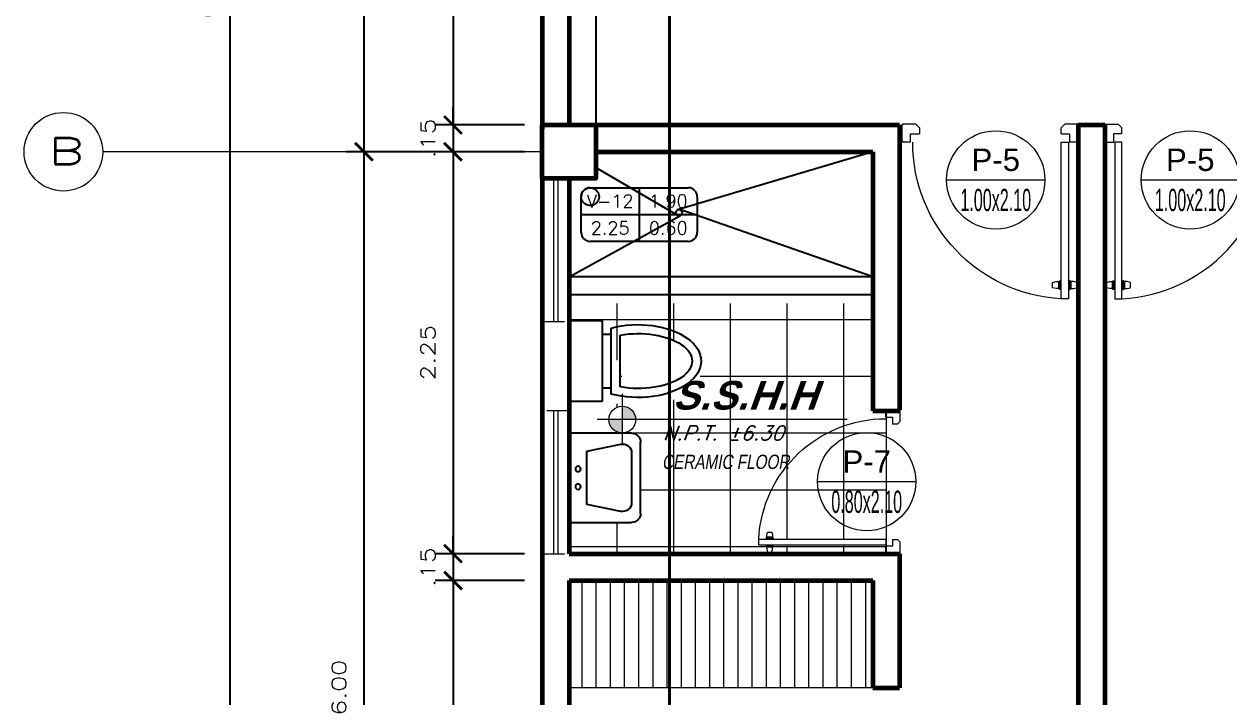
# Model space of a CAD drawing. Header units: millimetres. Extents: x 1313 to 1393.8, y 883.5 to 926.2.
# Drawn here: x 1355.3 to 1362.05, y 911.44 to 915.21 of the extents above; entities that cross this region are included whole.
import ezdxf
from ezdxf.enums import TextEntityAlignment as Align

# ---------------------------------------------------------------- set-up
doc = ezdxf.new("R2010")
doc.units = ezdxf.units.MM
doc.linetypes.add('ACAD_ISO02W100', pattern=[15, 12, -3])
doc.linetypes.add('HIDDEN2', pattern=[0.1875, 0.125, -0.0625])
for name, color, linetype, lineweight in [('ambientes', 254, 'Continuous', 25), ('columnas', 40, 'Continuous', 60), ('cotas', 87, 'Continuous', 15), ('COTNIV', 40, 'Continuous', 18), ('ejes', 147, 'Continuous', 5), ('HATCH II', 64, 'Continuous', 5), ('Layer3', 31, 'Continuous', 5), ('Linea Corte', 24, 'ACAD_ISO02W100', 70), ('lineas delgadas', 252, 'Continuous', 5), ('Muros confinados', 3, 'Continuous', 60), ('proy', 42, 'HIDDEN2', 5), ('Puertas', 35, 'Continuous', 13), ('Texto niveles', 4, 'Continuous', 18)]:
    doc.layers.add(name, color=color, linetype=linetype, lineweight=lineweight)
for name, color, linetype in [('CODIGOS', 31, 'Continuous'), ('Muebles', 2, 'Continuous'), ('Muro Bajo', 2, 'Continuous')]:
    doc.layers.add(name, color=color, linetype=linetype)
doc.styles.add('ACOT', font='simplex.shx', dxfattribs={"height": 0.08})
doc.styles.add('AMBIENTES', font='arialbd.ttf', dxfattribs={"height": 0.18})
doc.styles.add('R80-50', font='romans.shx', dxfattribs={"width": 1.3, "height": 0.08})
doc.styles.add('ROMANS', font='romans')
doc.styles.add('STYLE1', font='arial.ttf')
doc.styles.add('TITULOS', font='sanss___.ttf', dxfattribs={"height": 0.3})
doc.dimstyles.new('HORIZONTAL 1.1', dxfattribs={"dimtxt": 0.2, "dimasz": 0.1, "dimexe": 0.1, "dimexo": 0.1, "dimgap": 0.1, "dimtad": 2, "dimzin": 4, "dimdsep": 46, "dimtxsty": 'R80-50', "dimblk": 'ARCHTICK', "dimcen": 0.09, "dimdle": 0.1, "dimclrd": 256, "dimclre": 256, "dimclrt": 7, "dimaunit": 1, "dimazin": 0, "dimtfac": 1, "dimtix": 1, "dimtmove": 0, "dimatfit": 3, "dimldrblk": 'ARCHTICK', "dimfxl": 1, "dimtolj": 1, "dimtzin": 0, "dimarcsym": 0})

# ---------------------------------------------------------------- blocks, each defined once
blk = doc.blocks.new('P90-1')
for p, q in [((-0.9990517566913795, 0.005935422918673439), (-0.9990517566913795, 0.0959354229186733)), ((-0.9940517566913787, 0.0959354229186733), (-0.9990517566913795, 0.0959354229186733)), ((-0.9488046350236647, 0.1009354229186741), (-0.9940517566913787, 0.1009354229186741)), ((-0.9940517566913787, 0.0959354229186733), (-0.9940517566913787, 0.1009354229186741)), ((-0.004051756691380248, 0.1009354229186741), (-0.05237351597615536, 0.1009354229186741)), ((-0.004051756691380248, 0.1009354229186741), (-0.004051756691380248, 0.0959354229186733)), ((0.0009482433086205333, 0.0959354229186733), (-0.004051756691380248, 0.0959354229186733)), ((0.0009482433086205333, 0.0959354229186733), (0.0009482433086205333, 0.005935422918673439)), ((-0.9940517566913787, 0.005935422918673439), (-0.9990517566913795, 0.005935422918673439)), ((-0.9940517566913787, 0.000935422918672657), (-0.9940517566913787, 0.005935422918673439)), ((-0.9190517566913794, 0.000935422918672657), (-0.9940517566913787, 0.000935422918672657)), ((-0.8990517566913798, 0.02093542291867401), (-0.9190517566913794, 0.000935422918672657)), ((-0.8990517566913798, 0.02093542291867401), (-0.8990517566913798, 0.05472381416213601)), ((-0.09905175669137911, 0.05472381416213601), (-0.09905175669137911, 0.02093542291867401)), ((-0.09905175669137911, 0.02093542291867401), (-0.07905175669137954, 0.000935422918672657)), ((-0.004051756691380248, 0.000935422918672657), (-0.07905175669137954, 0.000935422918672657)), ((-0.004051756691380248, 0.005935422918673439), (-0.004051756691380248, 0.000935422918672657)), ((0.0009482433086205333, 0.005935422918673439), (-0.004051756691380248, 0.005935422918673439))]:
    blk.add_line(p, q)
for points in [[(-0.05905045993646674, 0.9844227219258652), (-0.1001612735924624, 0.9844227219258634), (-0.1001612735924624, 0.1012135621264321), (-0.05905045993646496, 0.1012135621264321)], [(-0.1139915255970934, 0.9274939543605996), (-0.1284152196437027, 0.9274939543605996), (-0.1484152196437005, 0.9224939543605988), (-0.1484152196437023, 0.892684088653457), (-0.128415219643701, 0.8876840886534598), (-0.1139915255970951, 0.8876840886534563)], [(-0.1055768771159933, 0.932087397904283), (-0.1101666955382914, 0.9320873979042812), (-0.1101666955382896, 0.8838561757099654), (-0.1055768771159933, 0.8838561757099619)], [(-0.05355882323787142, 0.932087397904283), (-0.04896900481557687, 0.9320873979042812), (-0.04896900481557509, 0.8838561757099654), (-0.05355882323787142, 0.8838561757099654)], [(-0.04514417475677135, 0.9274939543605996), (-0.03072048071016198, 0.9274939543605996), (-0.01072048071016418, 0.9224939543605988), (-0.01072048071016241, 0.892684088653457), (-0.03072048071016376, 0.8876840886534563), (-0.04514417475676957, 0.8876840886534598)]]:
    blk.add_lwpolyline(points, close=True)
for points in [[(-0.9488046350236647, 0.1009354229186741), (-0.9488046350236647, 0.05472381416213601), (-0.8990517566913798, 0.05472381416213601)], [(-0.09905175669137911, 0.05472381416213601), (-0.05237351597615536, 0.05472381416213601), (-0.05237351597615536, 0.1009354229186741)]]:
    blk.add_lwpolyline(points)
blk.add_arc((-0.05237351597615536, 0.1009354229186741), 0.88477877307552, 93.09610705437265, 180)
blk = doc.blocks.new('LAV54-02')
for p, q in [((-0.25, -0.3500000000000014), (-0.25, 0)), ((-0.25, 0), (0.25, 0)), ((0.25, 0), (0.25, -0.3500000000000014)), ((-0.1500000000000004, -0.1000000000000014), (-0.1880388386486178, -0.2901941932430887)), ((0.1500000000000004, -0.1000000000000014), (-0.1500000000000004, -0.1000000000000014)), ((0.1880388386486178, -0.2901941932430887), (0.1500000000000004, -0.1000000000000014)), ((0.1999999999999993, -0.3999999999999986), (-0.1999999999999993, -0.3999999999999986)), ((-0.139009804864072, -0.3500000000000014), (0.139009804864072, -0.3500000000000014))]:
    blk.add_line(p, q)
for centre in [(-0.05000000000000071, -0.04999999999999716), (0.05000000000000071, -0.04999999999999716)]:
    blk.add_circle(centre, 0.015)
for centre, radius, start, end in [((-0.139009804864072, -0.2999999999999972), 0.05000000000000004, 168.6900675259798, 270), ((0.139009804864072, -0.2999999999999972), 0.05000000000000004, 270.0000000000001, 11.30993247402031), ((-0.1999999999999993, -0.3500000000000014), 0.05000000000000003, 180, 270), ((0.1999999999999993, -0.3500000000000014), 0.05000000000000003, 270, 0)]:
    blk.add_arc(centre, radius, start, end)
blk = doc.blocks.new('INO75-01')
for p, q in [((0, 0.2249999999999943), (0.1800000000000068, 0.2249999999999943)), ((0, -0.2249999999999943), (0, 0.2249999999999943)), ((0.1800000000000068, 0.2249999999999943), (0.1800000000000068, -0.2249999999999943)), ((0.1800000000000068, -0.2249999999999943), (0, -0.2249999999999943))]:
    blk.add_line(p, q)
at = {"linetype": 'HIDDEN2'}
for p, q in [((0.1800000000000068, 0.1499999999999986), (0.2300000000000182, 0.1499999999999986)), ((0.1800000000000068, -0.1500000000000057), (0.2300000000000182, -0.1500000000000057))]:
    blk.add_line(p, q, dxfattribs=at)
for points in [[(0.2300000000000182, 0.1845588526671662), (0.2300000000000182, -0.1845588526671662)], [(0.280000000000018, 0.1451869226585609), (0.280000000000018, -0.1451869226585609)]]:
    blk.add_lwpolyline(points)
for major_axis, ratio, start_param, end_param in [((0.3525707902876398, -7.828644183752505e-16), 0.5784260567748055, -2.010251506977173, 2.010251506977181), ((0.30257079028764, -7.622209603519594e-16), 0.5084145359543746, -1.907630861705541, 1.90763086170555)]:
    blk.add_ellipse((0.3799999999999955, 0), major_axis=major_axis, ratio=ratio, start_param=start_param, end_param=end_param)
blk = doc.blocks.new('_ArchTick')
at = {"color": 0, "const_width": 0.15}
blk.add_lwpolyline([(-0.5, -0.5), (0.5, 0.5)], dxfattribs=at)
blk = doc.blocks.new('*D440')
at = {"layer": 'cotas', "lineweight": -2, "transparency": 16777216}
for p, q in [((1357.705468992413, 914.6452182237883), (1357.705468992413, 914.7452182237884)), ((1358.105468992413, 914.6452182237883), (1357.605468992413, 914.6452182237883)), ((1357.705468992413, 914.6452182237883), (1357.705468992413, 914.4952182237882)), ((1358.105468992422, 914.4952182237882), (1357.605468992413, 914.4952182237882)), ((1357.705468992413, 914.4952182237882), (1357.705468992413, 914.3952182237882))]:
    blk.add_line(p, q, dxfattribs=at)
at = {"layer": 'Defpoints', "color": 0, "transparency": 16777216}
for p in [(1358.205468992413, 914.6452182237883), (1357.705468992413, 914.4952182237882), (1358.205468992422, 914.4952182237882)]:
    blk.add_point(p, dxfattribs=at)
at = {"layer": 'cotas', "lineweight": -2, "transparency": 16777216, "xscale": 0.1, "yscale": 0.1, "zscale": 0.1}
for p, rotation in [((1357.705468992413, 914.6452182237883), 270), ((1357.705468992413, 914.4952182237882), 90)]:
    blk.add_blockref('_ArchTick', p, dxfattribs=dict(at, rotation=rotation))
at = {"layer": 'cotas', "color": 7, "transparency": 16777216, "insert": (1357.565468992413, 914.5702182237876), "char_height": 0.08, "attachment_point": 5, "rotation": 90, "style": 'R80-50'}
blk.add_mtext('\\A1;.15', dxfattribs=at)
blk = doc.blocks.new('*D447')
at = {"layer": 'cotas', "lineweight": -2, "transparency": 16777216}
for p, q in [((1357.206712552235, 920.5952182237883), (1357.206712552235, 914.3952182237882)), ((1358.105468992413, 920.4952182237882), (1357.106712552235, 920.4952182237882)), ((1358.105468992422, 914.4952182237882), (1357.106712552235, 914.4952182237882))]:
    blk.add_line(p, q, dxfattribs=at)
at = {"layer": 'Defpoints', "color": 0, "transparency": 16777216}
for p in [(1358.205468992413, 920.4952182237882), (1357.206712552235, 914.4952182237882), (1358.205468992422, 914.4952182237882)]:
    blk.add_point(p, dxfattribs=at)
at = {"layer": 'cotas', "lineweight": -2, "transparency": 16777216, "xscale": 0.1, "yscale": 0.1, "zscale": 0.1}
for p, rotation in [((1357.206712552235, 920.4952182237882), 90), ((1357.206712552235, 914.4952182237882), 270)]:
    blk.add_blockref('_ArchTick', p, dxfattribs=dict(at, rotation=rotation))
at = {"layer": 'cotas', "color": 7, "transparency": 16777216, "insert": (1357.066712552235, 917.4952182237876), "char_height": 0.08, "attachment_point": 5, "rotation": 90, "style": 'R80-50'}
blk.add_mtext('\\A1;6.00', dxfattribs=at)
blk = doc.blocks.new('*D448')
at = {"layer": 'cotas', "lineweight": -2, "transparency": 16777216}
for p, q in [((1357.206712552235, 914.5952182237883), (1357.206712552235, 908.3952182237887)), ((1358.105468992422, 914.4952182237882), (1357.106712552235, 914.4952182237882)), ((1358.105468992412, 908.4952182237887), (1357.106712552235, 908.4952182237887))]:
    blk.add_line(p, q, dxfattribs=at)
at = {"layer": 'Defpoints', "color": 0, "transparency": 16777216}
for p in [(1358.205468992422, 914.4952182237882), (1357.206712552235, 908.4952182237887), (1358.205468992412, 908.4952182237887)]:
    blk.add_point(p, dxfattribs=at)
at = {"layer": 'cotas', "lineweight": -2, "transparency": 16777216, "xscale": 0.1, "yscale": 0.1, "zscale": 0.1}
for p, rotation in [((1357.206712552235, 914.4952182237882), 90), ((1357.206712552235, 908.4952182237887), 270)]:
    blk.add_blockref('_ArchTick', p, dxfattribs=dict(at, rotation=rotation))
at = {"layer": 'cotas', "color": 7, "transparency": 16777216, "insert": (1357.066712552235, 911.4952182237878), "char_height": 0.08, "attachment_point": 5, "rotation": 90, "style": 'R80-50'}
blk.add_mtext('\\A1;6.00', dxfattribs=at)
blk = doc.blocks.new('*D449')
at = {"layer": 'cotas', "lineweight": -2, "transparency": 16777216}
for p, q in [((1356.456712552235, 923.0952182237883), (1356.456712552235, 908.3952182237878)), ((1358.105468992413, 922.9952182237882), (1356.356712552235, 922.9952182237882)), ((1358.105468992411, 908.4952182237878), (1356.356712552235, 908.4952182237878))]:
    blk.add_line(p, q, dxfattribs=at)
at = {"layer": 'Defpoints', "color": 0, "transparency": 16777216}
for p in [(1358.205468992413, 922.9952182237882), (1356.456712552235, 908.4952182237878), (1358.205468992411, 908.4952182237878)]:
    blk.add_point(p, dxfattribs=at)
at = {"layer": 'cotas', "lineweight": -2, "transparency": 16777216, "xscale": 0.1, "yscale": 0.1, "zscale": 0.1}
for p, rotation in [((1356.456712552235, 922.9952182237882), 90), ((1356.456712552235, 908.4952182237878), 270)]:
    blk.add_blockref('_ArchTick', p, dxfattribs=dict(at, rotation=rotation))
at = {"layer": 'cotas', "color": 7, "transparency": 16777216, "insert": (1356.202185803264, 915.7452182237873), "char_height": 0.3, "attachment_point": 5, "rotation": 90, "style": 'TITULOS'}
blk.add_mtext('\\A1;14.50', dxfattribs=at)
blk = doc.blocks.new('*D463')
at = {"layer": 'cotas', "lineweight": -2, "transparency": 16777216}
for p, q in [((1357.705468992413, 919.3852182237891), (1357.705468992413, 914.5452182237883)), ((1358.105468992413, 919.2852182237891), (1357.605468992413, 919.2852182237891)), ((1358.105468992413, 914.6452182237883), (1357.605468992413, 914.6452182237883))]:
    blk.add_line(p, q, dxfattribs=at)
at = {"layer": 'Defpoints', "color": 0, "transparency": 16777216}
for p in [(1358.205468992413, 919.2852182237891), (1357.705468992413, 914.6452182237883), (1358.205468992413, 914.6452182237883)]:
    blk.add_point(p, dxfattribs=at)
at = {"layer": 'cotas', "lineweight": -2, "transparency": 16777216, "xscale": 0.1, "yscale": 0.1, "zscale": 0.1}
for p, rotation in [((1357.705468992413, 919.2852182237891), 90), ((1357.705468992413, 914.6452182237883), 270)]:
    blk.add_blockref('_ArchTick', p, dxfattribs=dict(at, rotation=rotation))
at = {"layer": 'cotas', "color": 7, "transparency": 16777216, "insert": (1357.565468992413, 916.965218223788), "char_height": 0.08, "attachment_point": 5, "rotation": 90, "style": 'R80-50'}
blk.add_mtext('\\A1;4.64', dxfattribs=at)
blk = doc.blocks.new('vp')
at = {"color": 21}
blk.add_lwpolyline([(-0.2750000000000057, 0), (0.2749999999999915, 0)], dxfattribs=at)
at = {"color": 31}
blk.add_circle((0, 0), 0.2749999999999986, dxfattribs=at)
at = {"style": 'STYLE1'}
blk.add_attdef('TIPO', text='', height=0.125, dxfattribs=at).set_placement((0, 0.05), align=Align.CENTER)
at = {"style": 'STYLE1', "width": 0.5166091167736456}
blk.add_attdef('ANCHOXALTURA', text='', height=0.125, dxfattribs=at).set_placement((-0.1981998467250108, -0.175), (0.1980668325464521, -0.175), align=Align.FIT)
blk = doc.blocks.new('*D525')
at = {"layer": 'cotas', "lineweight": -2, "transparency": 16777216}
for p, q in [((1357.705468992413, 914.5952182237883), (1357.705468992413, 912.1452182237887)), ((1358.105468992422, 914.4952182237882), (1357.605468992413, 914.4952182237882)), ((1358.105468992413, 912.2452182237887), (1357.605468992413, 912.2452182237887))]:
    blk.add_line(p, q, dxfattribs=at)
at = {"layer": 'Defpoints', "color": 0, "transparency": 16777216}
for p in [(1358.205468992422, 914.4952182237882), (1357.705468992413, 912.2452182237887), (1358.205468992413, 912.2452182237887)]:
    blk.add_point(p, dxfattribs=at)
at = {"layer": 'cotas', "lineweight": -2, "transparency": 16777216, "xscale": 0.1, "yscale": 0.1, "zscale": 0.1}
for p, rotation in [((1357.705468992413, 914.4952182237882), 90), ((1357.705468992413, 912.2452182237887), 270)]:
    blk.add_blockref('_ArchTick', p, dxfattribs=dict(at, rotation=rotation))
at = {"layer": 'cotas', "color": 7, "transparency": 16777216, "insert": (1357.565468992413, 913.3702182237878), "char_height": 0.08, "attachment_point": 5, "rotation": 90, "style": 'R80-50'}
blk.add_mtext('\\A1;2.25', dxfattribs=at)
blk = doc.blocks.new('*D526')
at = {"layer": 'cotas', "lineweight": -2, "transparency": 16777216}
for p, q in [((1357.705468992413, 912.2452182237887), (1357.705468992413, 912.3452182237887)), ((1358.105468992413, 912.2452182237887), (1357.605468992413, 912.2452182237887)), ((1357.705468992413, 912.2452182237887), (1357.705468992413, 912.0952182237877)), ((1358.105468992406, 912.0952182237877), (1357.605468992413, 912.0952182237877)), ((1357.705468992413, 912.0952182237877), (1357.705468992413, 911.9952182237877))]:
    blk.add_line(p, q, dxfattribs=at)
at = {"layer": 'Defpoints', "color": 0, "transparency": 16777216}
for p in [(1358.205468992413, 912.2452182237887), (1357.705468992413, 912.0952182237877), (1358.205468992405, 912.0952182237877)]:
    blk.add_point(p, dxfattribs=at)
at = {"layer": 'cotas', "lineweight": -2, "transparency": 16777216, "xscale": 0.1, "yscale": 0.1, "zscale": 0.1}
for p, rotation in [((1357.705468992413, 912.2452182237887), 270), ((1357.705468992413, 912.0952182237877), 90)]:
    blk.add_blockref('_ArchTick', p, dxfattribs=dict(at, rotation=rotation))
at = {"layer": 'cotas', "color": 7, "transparency": 16777216, "insert": (1357.565468992413, 912.1702182237875), "char_height": 0.08, "attachment_point": 5, "rotation": 90, "style": 'R80-50'}
blk.add_mtext('\\A1;.15', dxfattribs=at)
blk = doc.blocks.new('*D527')
at = {"layer": 'cotas', "lineweight": -2, "transparency": 16777216}
for p, q in [((1357.705468992413, 912.1952182237877), (1357.705468992413, 908.6952182237884)), ((1358.105468992406, 912.0952182237877), (1357.605468992413, 912.0952182237877)), ((1358.005468992412, 908.7952182237884), (1357.605468992413, 908.7952182237884))]:
    blk.add_line(p, q, dxfattribs=at)
at = {"layer": 'Defpoints', "color": 0, "transparency": 16777216}
for p in [(1358.205468992405, 912.0952182237877), (1357.705468992413, 908.7952182237884), (1358.105468992412, 908.7952182237884)]:
    blk.add_point(p, dxfattribs=at)
at = {"layer": 'cotas', "lineweight": -2, "transparency": 16777216, "xscale": 0.1, "yscale": 0.1, "zscale": 0.1}
for p, rotation in [((1357.705468992413, 912.0952182237877), 90), ((1357.705468992413, 908.7952182237884), 270)]:
    blk.add_blockref('_ArchTick', p, dxfattribs=dict(at, rotation=rotation))
at = {"layer": 'cotas', "color": 7, "transparency": 16777216, "insert": (1357.565468992413, 910.4452182237874), "char_height": 0.08, "attachment_point": 5, "rotation": 90, "style": 'R80-50'}
blk.add_mtext('\\A1;3.30', dxfattribs=at)
blk = doc.blocks.new('VANOS')
at = {"color": 2}
for p, q in [((-0.2749999999999915, 0.1499999999999968), (0.2750000000000057, 0.1500000000000004)), ((0, 0.1499999999999986), (0, -0.1500000000000021)), ((-0.3250000000000171, -0.100000000000005), (-0.3250000000000171, 0.09999999999999964)), ((0.3250000000000028, 0.09999999999999964), (0.3250000000000028, -0.09999999999999787)), ((-0.3250000000000028, 0), (0.3250000000000028, 0)), ((0.2749999999999915, -0.1500000000000039), (-0.2750000000000057, -0.1500000000000039))]:
    blk.add_line(p, q, dxfattribs=at)
for centre, radius, start, end in [((-0.2750000000000057, 0.1000000000000014), 0.04999999999999716, 180, 180.000000000001), ((-0.2749999999999915, 0.1000000000000014), 0.05, 90, 180), ((0.2750000000000057, 0.1000000000000014), 0.04999999999999805, 90, 90), ((0.2750000000000057, 0.09999999999999787), 0.05, 0, 89.99999999999984), ((-0.2750000000000057, -0.1000000000000014), 0.04999999999999893, 179.999999999998, 270), ((0.2749999999999915, -0.1000000000000014), 0.05000000000000071, 270.0000000000041, 4.071109992273244e-12)]:
    blk.add_arc(centre, radius, start, end, dxfattribs=at)
at = {"color": 3, "style": 'ROMANS'}
for tag, p in [('VANO', (-0.1625000000000085, 0.07499999999999751)), ('ALFEIZAR', (0.1625000000000085, 0.07500000000000107)), ('ANCHO', (-0.1624999999999943, -0.07500000000000107)), ('ALTURA', (0.1625000000000085, -0.07499999999999929))]:
    blk.add_attdef(tag, text='', height=0.0725, dxfattribs=at).set_placement(p, align=Align.MIDDLE)

msp = doc.modelspace()

# ---------------------------------------------------------------- hatches: boundary and pattern name
at = {"layer": 'cotas'}
h = msp.add_hatch(dxfattribs=at)
h.set_pattern_fill('NET', color=256, scale=0.1, style=0)
h.set_pattern_definition([(0, (4244.064231827154, -2685.623759226782), (0, 0.3175), []), (90, (4244.064231827154, -2685.623759226782), (-0.3175, 1.944126793646423e-17), [])])
edge = h.paths.add_edge_path()
edge.add_line((1360.055468992412, 913.6452182237888), (1358.355468992412, 913.6452182237883))
edge.add_line((1358.355468992412, 913.6452182237883), (1358.355468992412, 912.9202182237875))
edge.add_line((1358.355468992412, 912.9202182237875), (1358.652975828067, 912.920218223788))
edge.add_line((1358.652975828067, 912.920218223788), (1358.652975828067, 912.921226508721))
edge.add_arc((1358.652975828067, 912.9962265087208), 0.075, 180, 270, ccw=False)
edge.add_arc((1358.652975828067, 912.9962265087208), 0.075, 90, 180, ccw=False)
edge.add_line((1358.652975828067, 913.0712265087207), (1358.652975828067, 913.076554917732))
edge.add_ellipse((1358.74179288096, 913.2739141029917), major_axis=(-0.3525707902877002, 9.98751763274727e-17), ratio=0.5784260567746484, start_angle=64.82107289037828, end_angle=75.40927631673412, ccw=False)
edge.add_line((1358.591792880959, 913.0893552503246), (1358.591792880959, 913.1239141029916))
edge.add_line((1358.591792880959, 913.1239141029916), (1358.54179288096, 913.1239141029916))
edge.add_line((1358.54179288096, 913.1239141029916), (1358.54179288096, 913.0489141029918))
edge.add_line((1358.54179288096, 913.0489141029918), (1358.36179288096, 913.0489141029918))
edge.add_line((1358.36179288096, 913.0489141029918), (1358.36179288096, 913.4989141029907))
edge.add_line((1358.36179288096, 913.4989141029907), (1358.54179288096, 913.4989141029916))
edge.add_line((1358.54179288096, 913.4989141029916), (1358.54179288096, 913.4239141029923))
edge.add_line((1358.54179288096, 913.4239141029923), (1358.59179288096, 913.4239141029923))
edge.add_line((1358.59179288096, 913.4239141029923), (1358.59179288096, 913.4584729556589))
edge.add_ellipse((1358.74179288096, 913.2739141029917), major_axis=(-0.3525707902877002, 9.98751763274727e-17), ratio=0.5784260567746484, start_angle=75.40927631673412, end_angle=295.1789271096218, ccw=False)
edge.add_line((1358.652975828067, 913.076554917732), (1358.652975828067, 913.0712265087207))
edge.add_arc((1358.652975828067, 912.9962265087208), 0.075, 0, 90, ccw=False)
edge.add_arc((1358.652975828067, 912.9962265087208), 0.075, -90, 0, ccw=False)
edge.add_line((1358.652975828067, 912.921226508721), (1358.652975828067, 912.9202182237875))
edge.add_line((1358.652975828067, 912.9202182237875), (1358.70546899241, 912.920218223788))
edge.add_arc((1358.70546899241, 912.8702182237878), 0.05000000000018189, 0, 90, ccw=False)
edge.add_line((1358.755468992411, 912.8702182237878), (1358.755468992411, 912.4702182237882))
edge.add_arc((1358.70546899241, 912.4702182237882), 0.05000000000018189, -90, 0, ccw=False)
edge.add_line((1358.70546899241, 912.420218223788), (1358.355468992411, 912.4202182237875))
edge.add_line((1358.355468992411, 912.4202182237875), (1358.355468992411, 912.2452182237882))
edge.add_line((1358.355468992411, 912.2452182237882), (1360.132941706902, 912.2452182237882))
edge.add_line((1360.132941706902, 912.2452182237882), (1360.132941706902, 912.2492475174283))
edge.add_line((1360.132941706902, 912.2492475174283), (1360.128912413264, 912.2492475174288))
edge.add_line((1360.128912413264, 912.2492475174288), (1360.128912413264, 912.2881880288953))
edge.add_line((1360.128912413264, 912.2881880288953), (1360.132941706902, 912.2881880288949))
edge.add_line((1360.132941706902, 912.2881880288949), (1360.132941706902, 912.3973193321197))
edge.add_arc((1360.0217150469, 912.6488220758517), 0.2749999999999986, 179.9999999999052, 293.8573288410207, ccw=False)
edge.add_arc((1360.0217150469, 912.6488220758526), 0.2749999999999986, 66.14267115868103, 180.0000000000948, ccw=False)
edge.add_line((1360.132941706903, 912.9003248195843), (1360.132941706903, 913.0105848701294))
edge.add_line((1360.132941706903, 913.0105848701294), (1360.128912413264, 913.0105848701294))
edge.add_line((1360.128912413264, 913.0105848701294), (1360.128912413264, 913.0452182237889))
edge.add_line((1360.128912413264, 913.0452182237889), (1360.055468992411, 913.0452182237884))
edge.add_line((1360.055468992411, 913.0452182237884), (1360.055468992412, 913.6452182237888))
h.paths.add_polyline_path([(1359.41694646238, 912.3266982104562), (1360.128688272355, 912.3266982104572), (1360.128688272355, 912.2935687024612), (1359.416946462381, 912.2935687024612)], flags=16)
h.paths.add_polyline_path([(1359.490874840688, 912.3655840740364), (1359.494904134328, 912.3494668994806), (1359.494904134328, 912.3347611670572), (1359.497988891382, 912.3347611670576), (1359.497988891382, 912.3310624218227), (1359.459121340021, 912.3310624218227), (1359.459121340021, 912.3347611670576), (1359.462823006591, 912.3347611670581), (1359.462823006591, 912.3494668994792), (1359.466852300231, 912.3655840740369)], flags=16)
h.paths.add_polyline_path([(1359.497988891382, 912.2891432190929), (1359.497988891382, 912.2823622011767), (1359.494904134328, 912.2823622011767), (1359.494904134328, 912.2707387414414), (1359.490874840688, 912.2546215668833), (1359.466852300231, 912.2546215668833), (1359.462823006592, 912.2707387414409), (1359.462823006592, 912.2854444738616), (1359.459121340021, 912.2854444738621), (1359.459121340021, 912.2891432190975)], flags=16)
h.paths.add_polyline_path([(1360.132941706903, 912.9003248195843, 0.5421499319581666), (1359.7467150469, 912.6488220758522), (1360.132941706902, 912.6488220758522)], flags=17)
h.paths.add_polyline_path([(1360.132941706902, 912.6488220758522), (1359.7467150469, 912.6488220758522, 0.5421499319573451), (1360.132941706902, 912.3973193321201)], flags=17)
h.paths.add_polyline_path([(1358.853468392583, 912.8678725399316), (1359.655373154488, 912.8533137305615), (1359.6990495826, 912.9733137305614), (1358.897144820695, 912.9878725399315)], flags=24)
h.paths.add_polyline_path([(1358.891312660829, 913.0080408693354), (1359.841669315168, 913.0080408693354), (1359.841669315168, 913.256390118994), (1358.891312660829, 913.256390118994)], flags=24)
h.paths.add_polyline_path([(1358.824703311968, 912.703307803619), (1359.632703311968, 912.6962547243909), (1359.653862549653, 912.8162547243908), (1358.845862549653, 912.823307803619)], flags=24)
h.paths.add_polyline_path([(1359.854593628074, 912.6675720758524), (1360.188836465727, 912.6675720758524), (1360.188836465727, 912.8550720758524), (1359.854593628074, 912.8550720758524)], flags=9)
h.paths.add_polyline_path([(1359.791604388442, 912.4397796133701), (1360.251692691179, 912.4397796133701), (1360.251692691179, 912.6312444837652), (1359.791604388442, 912.6312444837652)], flags=9)
at = {"layer": 'HATCH II'}
h = msp.add_hatch(dxfattribs=at)
h.set_pattern_fill('LINE', color=256, scale=0.025, angle=90, style=0)
h.set_pattern_definition([(90, (4230.612647715648, -2685.623759226782), (-0.079375, 4.860316984116058e-18), [])])
h.paths.add_polyline_path([(1360.055468992413, 912.0952182237872), (1358.355468992411, 912.0952182237872), (1358.355468992411, 911.4952182237873), (1360.055468992414, 911.4952182237869)])
at = {"layer": 'lineas delgadas'}
h = msp.add_hatch(color=256, dxfattribs=at)
h.paths.add_polyline_path([(1358.652975828067, 912.921226508721), (1358.652975828067, 912.9962265087208), (1358.577975828067, 912.9962265087208, 0.414213562373145)])
h.paths.add_polyline_path([(1358.652975828067, 912.9962265087208), (1358.727975828067, 912.9962265087208, 0.4142135623730618), (1358.652975828067, 913.0712265087207)])

# ---------------------------------------------------------------- linework, layer by layer
at = {"layer": 'columnas'}
msp.add_lwpolyline([(1358.205468992412, 914.6452182237888), (1358.505468992412, 914.6452182237888), (1358.505468992412, 914.3452182237882), (1358.205468992412, 914.3452182237882)], close=True, dxfattribs=at)
at = {"layer": 'cotas'}
msp.add_line((1360.132941706902, 912.2452182237882), (1360.132941706903, 913.0510769516757), dxfattribs=at)
at = {"layer": 'ejes', "color": 5, "ltscale": 3}
msp.add_lwpolyline([(1358.205468992422, 914.4952182237878), (1355.743949261318, 914.4952182237878)], dxfattribs=at)
at = {"layer": 'ejes', "color": 4, "linetype": 'Continuous'}
msp.add_circle((1355.524178892058, 914.4952182237878), 0.22, dxfattribs=at)
at = {"layer": 'HATCH II'}
msp.add_line((1360.055468992413, 911.4952182237873), (1358.355468992412, 911.4952182237873), dxfattribs=at)
at = {"layer": 'Linea Corte', "lineweight": 40, "ltscale": 3}
msp.add_line((1358.918110320127, 924.8346790237408), (1358.918110320125, 905.2505122195173), dxfattribs=at)
at = {"layer": 'lineas delgadas'}
for p, q in [((1358.652975828067, 913.1395006330088), (1358.652975828067, 912.8529523844329)), ((1359.913158050456, 912.9962265087208), (1358.513317516262, 912.9962265087208))]:
    msp.add_line(p, q, dxfattribs=at)
msp.add_circle((1358.652975828067, 912.9962265087208), 0.075, dxfattribs=at)
at = {"layer": 'Muebles'}
msp.add_line((1358.505468992413, 919.2852182237882), (1358.505468992412, 914.6452182237892), dxfattribs=at)
at = {"layer": 'Muro Bajo'}
for p, q in [((1360.055468992413, 914.4952182237892), (1358.962164020362, 914.1701695411882)), ((1358.505468992413, 914.4072184995773), (1358.961714616319, 914.1395552390625)), ((1358.355468992411, 913.7952182237889), (1358.979122214708, 914.1393257738839)), ((1360.055468992414, 913.7952182237889), (1358.980217762215, 914.1694866977193)), ((1360.055468992414, 913.7952182237889), (1358.355468992412, 913.7952182237889)), ((1360.055468992414, 913.695218223789), (1358.355468992412, 913.695218223789))]:
    msp.add_line(p, q, dxfattribs=at)
msp.add_circle((1358.97062002545, 914.1547349612899), 0.01759915562433889, dxfattribs=at)
at = {"layer": 'Muros confinados'}
for p, q in [((1358.205468992412, 917.1852182237901), (1358.205468992413, 914.6220623339416)), ((1358.355468992412, 917.1852182237897), (1358.355468992412, 914.6452182237892)), ((1358.205468992413, 914.6452182237879), (1358.355468992412, 914.6452182237883)), ((1358.505468992413, 914.6452182237883), (1360.205468992412, 914.6452182237888)), ((1360.205468992412, 914.6452182237883), (1360.205468992411, 913.0510769516766)), ((1361.205468992413, 914.6452182237892), (1361.355468992412, 914.6452182237892)), ((1361.205468992413, 914.6452182237888), (1361.205468992414, 907.2952182237884)), ((1361.355468992412, 914.6452182237888), (1361.355468992412, 907.2952182237884)), ((1358.205468992422, 914.4952182237878), (1358.205468992412, 914.4952182237887)), ((1358.505468992412, 914.4952182237887), (1360.055468992413, 914.4952182237882)), ((1360.055468992413, 914.4952182237887), (1360.055468992411, 913.0452182237884)), ((1358.205468992412, 914.3452182237891), (1358.205468992395, 908.7952182237889)), ((1358.355468992412, 914.3452182237882), (1358.355468992411, 912.2452182237882)), ((1360.055468992411, 913.045218223788), (1360.205468992413, 913.0452182237884)), ((1360.055468992412, 913.0452182237889), (1360.205468992412, 913.0452182237884)), ((1358.355468992412, 912.2452182237882), (1360.205468992413, 912.2452182237882)), ((1360.205468992413, 912.2452182237892), (1360.205468992413, 911.4952182237878)), ((1358.355468992411, 912.0952182237872), (1358.355468992411, 908.7952182237889)), ((1358.355468992412, 912.0952182237872), (1360.055468992413, 912.0952182237868)), ((1360.055468992413, 912.0952182237868), (1360.055468992413, 911.4952182237873)), ((1360.055468992413, 911.4952182237878), (1360.205468992413, 911.4952182237878))]:
    msp.add_line(p, q, dxfattribs=at)
at = {"layer": 'proy', "ltscale": 40}
for p, q in [((1358.26796899241, 914.3452182237886), (1358.26796899241, 913.5452182237884)), ((1358.29296899241, 914.3452182237886), (1358.29296899241, 913.5452182237884)), ((1358.29296899241, 914.3452182237886), (1358.29296899241, 913.5452182237884)), ((1358.267968992412, 913.0452182237884), (1358.267968992412, 912.2452182237882)), ((1358.292968992411, 913.0452182237884), (1358.292968992411, 912.2452182237882)), ((1358.292968992411, 913.0452182237884), (1358.292968992411, 912.2452182237882))]:
    msp.add_line(p, q, dxfattribs=at)
at = {"layer": 'proy'}
for points in [[(1358.35546899241, 914.3452182237882), (1358.20546899241, 914.3452182237886), (1358.20546899241, 913.5452182237884), (1358.35546899241, 913.5452182237884), (1358.355468992412, 914.3452182237882)], [(1358.355468992411, 913.045218223788), (1358.205468992411, 913.0452182237884), (1358.205468992411, 912.2452182237882), (1358.355468992411, 912.2452182237882), (1358.355468992414, 913.045218223788)]]:
    msp.add_lwpolyline(points, dxfattribs=at)

# ---------------------------------------------------------------- block references
at = {"layer": 'CODIGOS'}
msp.add_blockref('VANOS', (1358.747995555151, 914.1439225738852), dxfattribs=at).add_auto_attribs({'ANCHO': '2.25', 'VANO': 'V-12', 'ALTURA': '0.60', 'ALFEIZAR': '1.90'})
at = {"layer": 'Layer3'}
for p, values in [((1360.744221771082, 914.337939060357), {'TIPO': 'P-5', 'ANCHOXALTURA': '1.00x2.10'}), ((1361.833139531246, 914.337939060357), {'TIPO': 'P-5', 'ANCHOXALTURA': '1.00x2.10'}), ((1360.0217150469, 912.6488220758522), {'TIPO': 'P-7', 'ANCHOXALTURA': '0.80x2.10'})]:
    msp.add_blockref('vp', p, dxfattribs=at).add_auto_attribs(values)
at = {"layer": 'Muro Bajo', "xscale": -1}
for name, p, rotation in [('INO75-01', (1358.36179288096, 913.3239141029919), 180), ('LAV54-02', (1358.355468992411, 912.670218223788), 90)]:
    msp.add_blockref(name, p, dxfattribs=dict(at, rotation=rotation))
at = {"layer": 'Puertas'}
for p, xscale, yscale, zscale, rotation in [((1361.209492083102, 914.6501763222716), -0.9929250435470749, 0.9929250435470749, 1.241156304435043, 180), ((1361.351445901723, 914.6501763222716), 0.9929250435470749, 0.9929250435470749, 1.241156304435043, 179.9999999996851), ((1360.210252104776, 912.2459823739357), -0.8058587278874256, 0.8058587278874256, 1.007323409859767, 90)]:
    msp.add_blockref('P90-1', p, dxfattribs=dict(at, xscale=xscale, yscale=yscale, zscale=zscale, rotation=rotation))

# ---------------------------------------------------------------- texts
at = {"layer": 'ambientes', "style": 'AMBIENTES', "oblique": 20}
msp.add_text('S.S.H.H', height=0.16, dxfattribs=at).set_placement((1359.337393231208, 913.1322700644239), align=Align.MIDDLE_CENTER)
at = {"layer": 'COTNIV', "color": 2, "linetype": 'Continuous', "style": 'ACOT', "oblique": 20}
msp.add_text('N.P.T. %%P6.30', height=0.08, dxfattribs=at).set_placement((1358.880747797268, 912.8805931352465))
at = {"layer": 'ejes', "color": 3, "linetype": 'Continuous', "ltscale": 0.75, "style": 'ROMANS', "width": 1.5}
msp.add_text('B', height=0.15, dxfattribs=at).set_placement((1355.439501312384, 914.4238012103667))
at = {"layer": 'Texto niveles', "color": 4, "oblique": 10, "width": 0.8}
msp.add_text('CERAMIC FLOOR', height=0.08, dxfattribs=at).set_placement((1359.232229851582, 912.7597812640049), align=Align.MIDDLE_CENTER)

# ---------------------------------------------------------------- dimensions: what is measured, and where the dimension line sits
at = {"layer": 'cotas'}
dim = msp.add_aligned_dim(p1=(1358.205468992412, 922.9952182237878), p2=(1358.205468992411, 908.4952182237873), distance=-1.748756440175839, dimstyle='HORIZONTAL 1.1', override={"dimtxt": 0.5, "dimtxsty": 'TITULOS'}, dxfattribs=at)
dim.commit()
dim.dimension.update_dxf_attribs({"geometry": '*D449', "text_midpoint": (1356.202185803264, 915.7452182237873)})
for base, p1, p2, picture, middle in [((1357.206712552235, 914.4952182237882), (1358.205468992412, 920.4952182237878), (1358.205468992422, 914.4952182237878), '*D447', (1357.066712552235, 917.4952182237876)), ((1357.705468992413, 914.6452182237883), (1358.205468992412, 919.2852182237887), (1358.205468992413, 914.6452182237879), '*D463', (1357.565468992413, 916.965218223788)), ((1357.705468992413, 914.4952182237882), (1358.205468992413, 914.6452182237879), (1358.205468992422, 914.4952182237878), '*D440', (1357.565468992413, 914.5702182237876)), ((1357.206712552235, 908.4952182237887), (1358.205468992422, 914.4952182237878), (1358.205468992411, 908.4952182237882), '*D448', (1357.066712552235, 911.4952182237878)), ((1357.705468992413, 912.2452182237887), (1358.205468992422, 914.4952182237878), (1358.205468992412, 912.2452182237882), '*D525', (1357.565468992413, 913.3702182237878)), ((1357.705468992413, 912.0952182237877), (1358.205468992412, 912.2452182237882), (1358.205468992405, 912.0952182237872), '*D526', (1357.565468992413, 912.1702182237875)), ((1357.705468992413, 908.7952182237884), (1358.205468992405, 912.0952182237872), (1358.105468992411, 908.795218223788), '*D527', (1357.565468992413, 910.4452182237874))]:
    dim = msp.add_linear_dim(base=base, p1=p1, p2=p2, angle=90, dimstyle='HORIZONTAL 1.1', dxfattribs=at)
    dim.commit()
    dim.dimension.update_dxf_attribs({"geometry": picture, "text_midpoint": middle})

doc.saveas('drawing.dxf')
